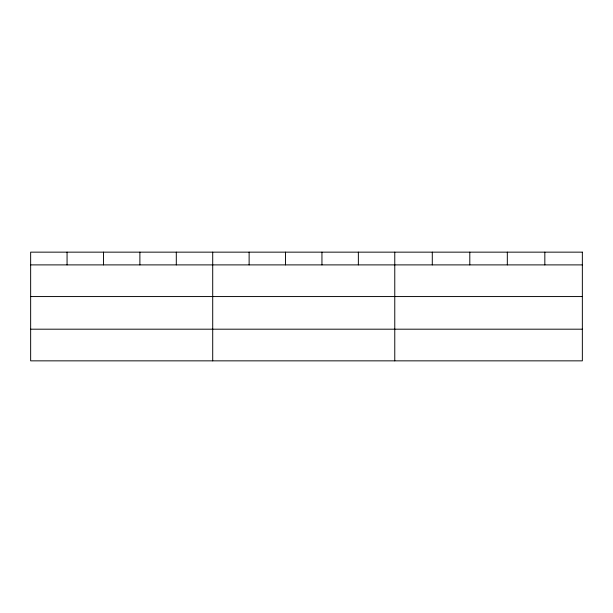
<?xml version="1.0" encoding="UTF-8"?>
<svg xmlns="http://www.w3.org/2000/svg" width="613" height="613" viewBox="0 0 613 613"><rect width="100%" height="100%" fill="white"/><g stroke="black" fill="none" stroke-linecap="round" stroke-linejoin="round"><path stroke-width="0.92" d="M30.65 264.893L582.35 264.893M30.65 296.562L582.35 296.562M30.65 329.189L582.35 329.189M544.834 252.15L544.834 264.893M507.319 252.15L507.319 264.893M469.803 252.15L469.803 264.893M432.288 252.15L432.288 264.893M394.772 252.15L394.772 360.85M358.36 252.15L358.36 264.893M321.948 252.15L321.948 264.893M285.535 252.15L285.535 264.893M249.123 252.15L249.123 264.893M212.711 252.15L212.711 360.85M176.299 252.15L176.299 264.893M139.887 252.15L139.887 264.893M103.474 252.15L103.474 264.893M67.062 252.15L67.062 264.893M582.35 252.15L30.65 252.15L30.65 360.85L582.35 360.85L582.35 252.15"/></g></svg>
